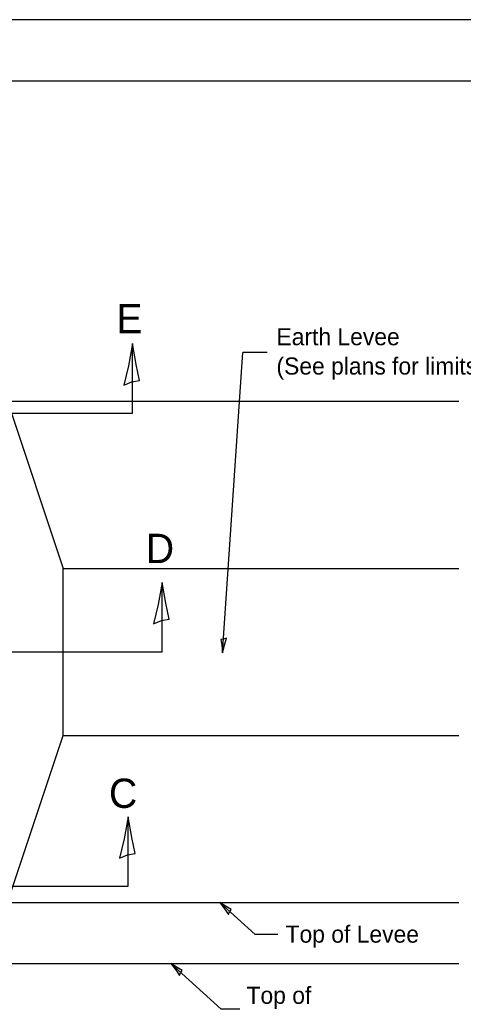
# Model space of a CAD drawing. Extents: x 0 to 2.83, y -0.12 to 1.83.
# Drawn here: x 1 to 1.303, y 1.156 to 1.833 of the extents above; entities that cross this region are included whole.
import ezdxf

# ---------------------------------------------------------------- set-up
doc = ezdxf.new("R2010")
doc.units = 0
for name, color, linetype in [('RD_Pr_Roadway_Notes', 7, 'Continuous'), ('SH_General_Details', 7, 'Continuous'), ('SH_Printer_Plotting_Border', 7, 'Continuous')]:
    doc.layers.add(name, color=color, linetype=linetype)

msp = doc.modelspace()

# ---------------------------------------------------------------- linework, layer by layer
at = {"layer": 'RD_Pr_Roadway_Notes'}
for p, q in [((1.13846, 1.40145), (1.15234, 1.60643)), ((1.16901, 1.60643), (1.15234, 1.60643)), ((1.16069, 1.20913), (1.13663, 1.231)), ((1.17623, 1.20913), (1.16069, 1.20913)), ((1.13754, 1.1582), (1.10325, 1.18938)), ((1.15027, 1.1582), (1.13754, 1.1582))]:
    msp.add_line(p, q, dxfattribs=at)
for points in [[(1.14122, 1.41129), (1.13925, 1.41061), (1.13739, 1.41042), (1.13794, 1.4065), (1.13846, 1.40145), (1.13979, 1.40671)], [(1.14262, 1.22273), (1.14331, 1.2247), (1.14432, 1.22627), (1.14092, 1.22828), (1.13663, 1.231), (1.13993, 1.22669)], [(1.10924, 1.18111), (1.10993, 1.18308), (1.11094, 1.18465), (1.10753, 1.18666), (1.10325, 1.18938), (1.10654, 1.18508)]]:
    msp.add_lwpolyline(points, close=True, dxfattribs=at)
at = {"layer": 'SH_General_Details'}
for p, q in [((2.83333, 1.83333), (-0.00001, 1.83333)), ((1.07707, 1.56497), (1.07707, 1.6124)), ((0.24807, 1.573), (1.29976, 1.573)), ((0.99173, 1.573), (1.02973, 1.459)), ((0.45101, 1.56497), (1.07707, 1.56497)), ((1.02973, 1.459), (1.29976, 1.459)), ((1.02973, 1.345), (1.02973, 1.459)), ((1.09733, 1.402), (1.09733, 1.44943)), ((0.42498, 1.402), (1.09733, 1.402)), ((0.99173, 1.231), (1.02973, 1.345)), ((1.02973, 1.345), (1.29976, 1.345)), ((1.07418, 1.24206), (1.07418, 1.28949)), ((0.44811, 1.24206), (1.07418, 1.24206)), ((0.24807, 1.231), (1.29976, 1.231)), ((0.24807, 1.18938), (1.29976, 1.18938))]:
    msp.add_line(p, q, dxfattribs=at)
for points in [[(0.16666, 1.79167), (2.79166, 1.79167), (2.79166, 0.04167), (0.16666, 0.04167)], [(1.07114, 1.58407), (1.07659, 1.58638), (1.08181, 1.58727), (1.07952, 1.59823), (1.07707, 1.6124), (1.07432, 1.59729)], [(1.09141, 1.42111), (1.09685, 1.42341), (1.10207, 1.4243), (1.09979, 1.43527), (1.09733, 1.44943), (1.09459, 1.43432)], [(1.06825, 1.26116), (1.0737, 1.26347), (1.07892, 1.26436), (1.07663, 1.27532), (1.07418, 1.28949), (1.07143, 1.27438)]]:
    msp.add_lwpolyline(points, close=True, dxfattribs=at)
at = {"layer": 'SH_Printer_Plotting_Border'}
msp.add_lwpolyline([(-0.00001, 0), (2.83333, 0), (2.83333, 1.83333), (-0.00001, 1.83333)], close=True, dxfattribs=at)

# ---------------------------------------------------------------- texts
at = {"layer": 'RD_Pr_Roadway_Notes'}
for s, height, p in [('Earth Levee', 0.0116667, (1.17534, 1.61126)), ('(See plans for limits)', 0.0116667, (1.17534, 1.59126)), ('Top of Levee', 0.0116667, (1.18154, 1.20357)), ('Top of', 0.011667, (1.15488, 1.16182))]:
    msp.add_text(s, height=height, dxfattribs=at).set_placement(p)
at = {"layer": 'SH_General_Details'}
for s, p in [('E', (1.06601, 1.61945)), ('D', (1.08615, 1.46264)), ('C', (1.061, 1.29553))]:
    msp.add_text(s, height=0.02, dxfattribs=at).set_placement(p)

doc.saveas('drawing.dxf')
